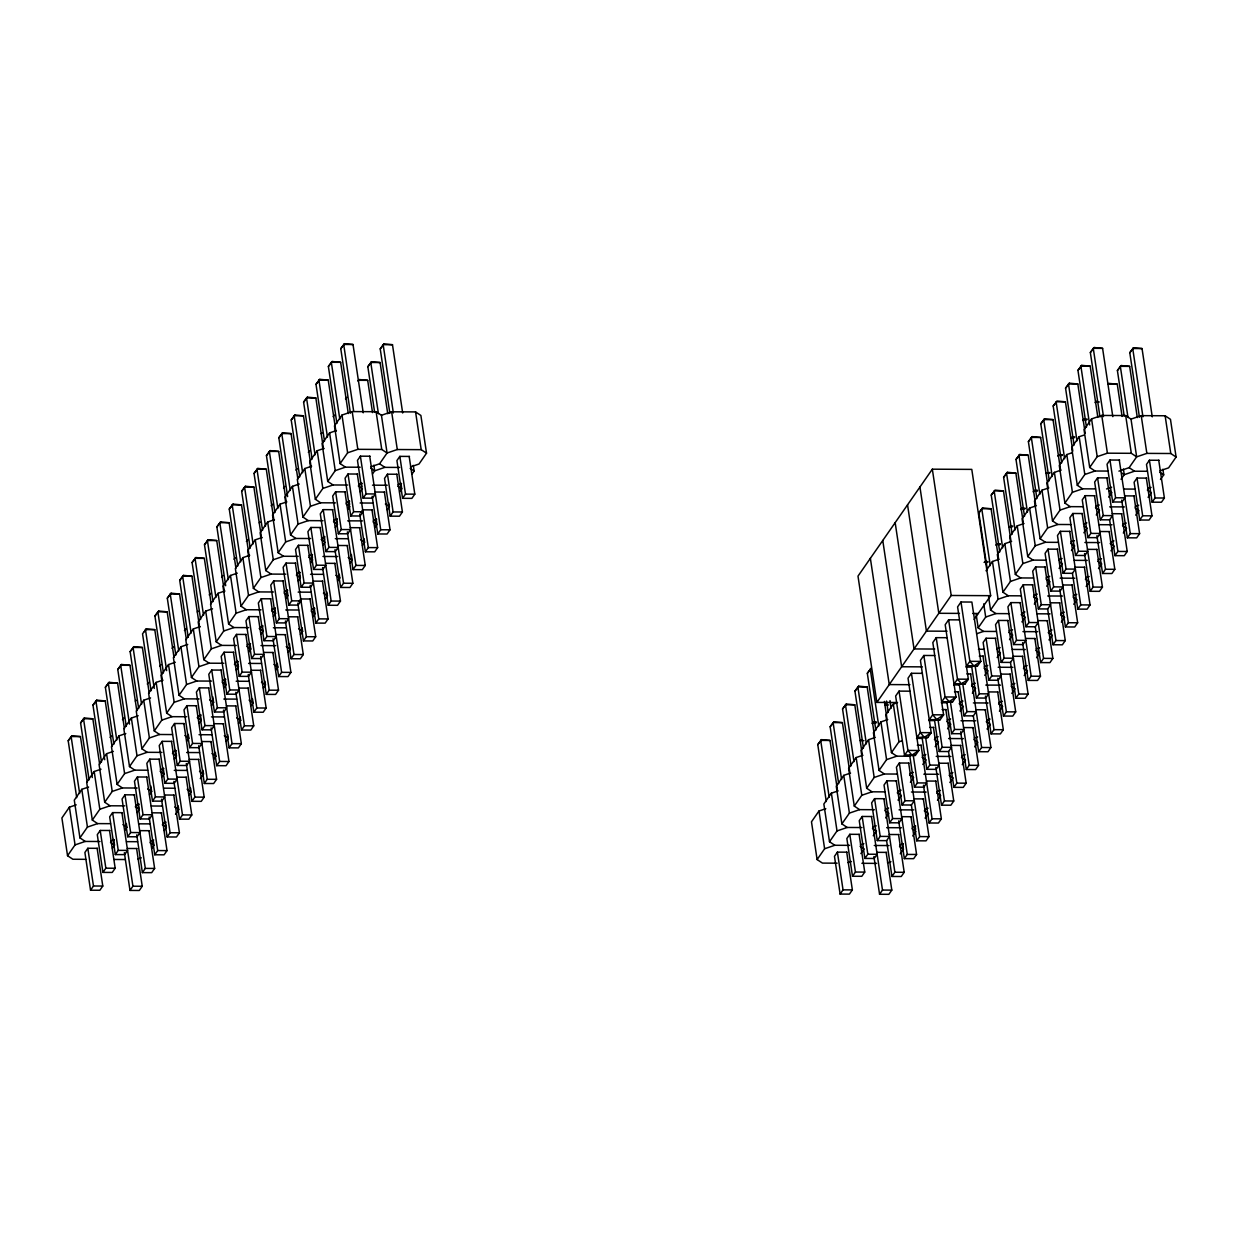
<?xml version="1.0" encoding="UTF-8"?>
<svg xmlns="http://www.w3.org/2000/svg" width="1238" height="1238" viewBox="0 0 1238 1238"><rect width="100%" height="100%" fill="white"/><g stroke="black" fill="none" stroke-linecap="round" stroke-linejoin="round"><path stroke-width="1.5" d="M76.71 797.674L68.198 740.757L71.974 735.774L80.455 736.595L87.248 782.137M89.09 779.847L80.594 722.946L84.354 717.947L92.835 718.783L99.644 764.31M101.485 762.035L92.974 705.118L96.75 700.135L105.23 700.956L112.024 746.483M113.881 744.208L105.369 687.291L109.145 682.308L117.61 683.128L124.419 728.656M126.261 726.381L117.765 669.464L121.525 664.481L130.005 665.317L136.814 710.844M138.656 708.554L130.145 651.652L133.921 646.669L142.401 647.489L149.194 693.017M163.431 672.915L154.936 615.998L158.696 611.015L167.176 611.835L173.985 657.378M175.827 655.088L167.316 598.186L171.092 593.188L179.572 594.023L186.365 639.551M188.207 637.276L179.711 580.359L183.472 575.376L191.952 576.196L199.612 627.418M200.602 619.449L192.091 562.532L195.867 557.549L204.347 558.369L211.156 603.896M212.998 601.622L204.487 544.72L208.263 539.722L216.727 540.557L224.388 591.764M225.672 585.698L216.882 526.893L220.643 521.91L229.123 522.73L235.932 568.257M237.773 565.983L229.262 509.066L233.038 504.083L241.518 504.903L249.163 556.125M250.169 548.155L241.658 491.238L245.434 486.255L253.898 487.076L261.558 538.298M262.549 530.328L254.053 473.427L257.814 468.428L266.294 469.264L273.954 520.486M274.944 512.517L266.433 455.599L270.209 450.617L278.689 451.437L286.334 502.659M287.618 496.593L278.829 437.772L282.604 432.789L291.069 433.61L297.878 479.137M299.72 476.862L291.224 419.961L294.984 414.962L303.465 415.798L311.125 467.02M312.115 459.05L303.604 402.133L307.38 397.15L315.845 397.971L323.505 449.193M324.495 441.223L316 384.306L319.76 379.323L328.24 380.143L335.9 431.366M336.891 423.396L328.38 366.479L332.155 361.496L340.636 362.316L348.28 413.538M350.416 413.167L340.775 348.667L344.551 343.684L353.016 344.504L363.229 412.796M71.974 735.774L68.198 740.757M84.354 717.947L80.594 722.946M96.75 700.135L92.974 705.118M109.145 682.308L105.369 687.291M121.525 664.481L117.765 669.464M133.921 646.669L130.145 651.652M144.366 631.643L146.316 628.842L154.781 629.662L162.441 680.885M158.696 611.015L154.936 615.998M171.092 593.188L167.316 598.186M183.472 575.376L179.711 580.359M195.867 557.549L192.091 562.532M208.263 539.722L204.487 544.72M220.643 521.91L216.882 526.893M233.038 504.083L229.262 509.066M245.434 486.255L241.658 491.238M257.814 468.428L254.053 473.427M270.209 450.617L266.433 455.599M282.604 432.789L278.829 437.772M294.984 414.962L291.224 419.961M307.38 397.15L303.604 402.133M319.76 379.323L316 384.306M332.155 361.496L328.38 366.479M344.551 343.684L340.775 348.667M110.089 737.461L111.42 735.976M122.485 719.634L123.815 718.148M147.26 683.995L148.591 682.509M159.656 666.168L160.986 664.682M172.036 648.341L173.366 646.87M184.431 630.513L185.762 629.043M209.207 594.874L210.537 593.404M221.602 577.047L222.933 575.577M233.982 559.236L235.313 557.75M246.377 541.408L247.708 539.923M271.153 505.754L272.484 504.284M283.548 487.942L284.879 486.457M295.944 470.115L297.275 468.645M308.324 452.288L309.655 450.818M333.099 416.649L334.43 415.163M345.495 398.822L346.826 397.352M357.89 381.01L359.221 379.524L367.686 380.345L372.514 412.594M374.634 412.223L367.841 366.696L371.601 361.697L380.081 362.533L387.742 413.755M389.862 413.368L380.221 348.868L383.997 343.885L392.477 344.706L402.675 412.997M371.601 361.697L367.841 366.696M383.997 343.885L380.221 348.868M76.214 804.855L69.405 807.161L61.9 817.962L67.533 855.706L72.872 859.249L85.747 859.327M88.61 787.028L81.801 789.333L74.295 800.15L79.928 837.878L85.252 841.438L99.968 841.5M100.99 769.2L94.196 771.522L86.675 782.323L92.324 820.067L97.647 823.61L110.522 823.672M113.385 751.389L106.576 753.694L99.071 764.496L104.704 802.239L110.043 805.783L124.759 805.861M125.781 733.561L118.972 735.867L111.466 746.684L117.099 784.412L122.423 787.956L137.139 788.033M138.161 715.734L131.367 718.055L123.846 728.857L129.495 766.585L134.818 770.144L147.693 770.206M150.556 697.907L143.747 700.228L136.242 711.03L141.875 748.773L147.198 752.317L161.93 752.394M162.936 680.095L156.143 682.401L148.622 693.203L154.27 730.946L159.594 734.49L172.469 734.567M175.332 662.268L168.523 664.589L161.017 675.391L166.65 713.119L171.989 716.678L186.706 716.74M187.727 644.441L180.918 646.762L173.413 657.564L179.046 695.307L184.369 698.851L199.101 698.928M200.107 626.629L193.314 628.935L185.793 639.736L191.441 677.48L196.765 681.024L211.481 681.101M212.503 608.802L205.694 611.108L198.188 621.925L203.821 659.653L209.16 663.197L223.877 663.274M224.898 590.975L218.089 593.296L210.584 604.098L216.217 641.826L221.54 645.385L236.257 645.462M237.278 573.163L230.485 575.469L222.964 586.27L228.612 624.014L233.936 627.558L248.652 627.635M249.674 555.336L242.865 557.642L235.359 568.459L240.992 606.187L246.316 609.73L261.048 609.808M262.054 537.509L255.26 539.83L247.739 550.631L253.388 588.36L258.711 591.919L273.428 591.996M274.449 519.681L267.64 522.003L260.135 532.804L265.783 570.548L271.107 574.092L285.823 574.169M286.845 501.87L280.036 504.176L272.53 514.977L278.163 552.721L283.487 556.264L298.219 556.342M299.225 484.043L292.431 486.348L284.91 497.165L290.559 534.893L295.882 538.453L310.599 538.515M311.62 466.215L304.811 468.537L297.306 479.338L302.939 517.082L308.277 520.625L322.994 520.703M324.016 448.404L317.207 450.709L309.701 461.511L315.334 499.254L320.657 502.798L335.374 502.876M336.396 430.576L329.602 432.882L322.081 443.699L327.73 481.427L333.053 484.971L347.77 485.048M371.06 466.695L379.571 463.801L387.076 453L381.443 415.272L376.104 411.712L352.196 411.589L341.982 415.07L334.477 425.872L340.11 463.6L345.448 467.159L360.165 467.237M67.533 855.706L75.054 844.904L85.252 841.438M79.928 837.878L87.434 827.077L97.647 823.61M92.324 820.067L99.829 809.25L110.043 805.783M104.704 802.239L112.225 791.438L122.423 787.956M117.099 784.412L124.605 773.611L134.818 770.144M129.495 766.585L137 755.784L147.198 752.317M141.875 748.773L149.396 737.956L159.594 734.49M154.27 730.946L161.776 720.145L171.989 716.678M166.65 713.119L174.171 702.317L184.369 698.851M179.046 695.307L186.567 684.49L196.765 681.024M191.441 677.48L198.947 666.678L209.16 663.197M203.821 659.653L211.342 648.851L221.54 645.385M216.217 641.826L223.722 631.024L233.936 627.558M228.612 624.014L236.118 613.197L246.316 609.73M240.992 606.187L248.513 595.385L258.711 591.919M253.388 588.36L260.893 577.558L271.107 574.092M265.783 570.548L273.288 559.731L283.487 556.264M278.163 552.721L285.684 541.919L295.882 538.453M290.559 534.893L298.064 524.092L308.277 520.625M302.939 517.082L310.459 506.265L320.657 502.798M315.334 499.254L322.839 488.453L333.053 484.971M327.73 481.427L335.235 470.626L345.448 467.159M340.11 463.6L347.63 452.799L357.828 449.332L381.753 449.456L387.076 453L397.29 449.533L421.199 449.657L426.522 453.201L419.017 464.018L410.505 466.896M97.477 848.324L87.821 848.278L84.896 852.487L90.544 890.215L99.86 890.261L102.785 886.052L97.137 848.324M109.857 830.497L100.216 830.45L97.291 834.66L102.924 872.403L112.24 872.45L115.18 868.24L109.532 830.497M122.253 812.685L112.612 812.623L109.671 816.832L115.32 854.576L124.636 854.622L127.56 850.413L118.244 850.367L115.32 854.576M134.633 794.858L124.992 794.811L122.067 799.021L127.7 836.749L137.031 836.795L139.956 832.586L130.64 832.54L127.7 836.749M147.028 777.031L137.387 776.984L134.462 781.193L140.095 818.937L149.411 818.983L152.336 814.774L143.02 814.712L140.095 818.937M159.423 759.204L149.767 759.157L146.842 763.366L152.491 801.11L161.807 801.156L164.731 796.947L155.415 796.901L152.491 801.11M171.803 741.392L162.163 741.345L159.238 745.555L164.871 783.283L174.202 783.329L177.127 779.12L167.795 779.073L164.871 783.283M184.199 723.565L174.558 723.518L171.633 727.727L177.266 765.455L186.582 765.517L189.507 761.293L180.191 761.246L177.266 765.455M196.594 705.737L186.938 705.691L184.013 709.9L189.662 747.644L198.978 747.69L201.902 743.481L192.586 743.434L189.662 747.644M208.974 687.926L199.333 687.864L196.409 692.073L202.042 729.816L211.358 729.863L214.298 725.654L204.966 725.607L202.042 729.816M221.37 670.098L211.729 670.052L208.789 674.261L214.437 711.989L223.753 712.036L226.678 707.827L217.362 707.78L214.437 711.989M233.75 652.271L224.109 652.225L221.184 656.434L226.833 694.178L236.149 694.224L239.073 690.015L229.757 689.968L226.833 694.178M246.145 634.46L236.504 634.398L233.58 638.607L239.213 676.35L248.529 676.397L251.453 672.188L242.137 672.141L239.213 676.35M258.541 616.632L248.884 616.586L245.96 620.795L251.608 658.523L260.924 658.57L263.849 654.36L254.533 654.314L251.608 658.523M270.921 598.805L261.28 598.759L258.355 602.968L263.988 640.696L273.319 640.758L276.244 636.549L266.928 636.487L263.988 640.696M283.316 580.978L273.675 580.932L270.751 585.141L276.384 622.884L285.699 622.931L288.624 618.721L279.308 618.675L276.384 622.884M295.712 563.166L286.055 563.104L283.131 567.329L288.779 605.057L298.095 605.103L301.02 600.894L291.704 600.848L288.779 605.057M308.092 545.339L298.451 545.293L295.526 549.502L301.159 587.23L310.49 587.276L313.415 583.067L304.084 583.021L301.159 587.23M320.487 527.512L310.846 527.465L307.906 531.675L313.554 569.418L322.87 569.465L325.795 565.255L316.479 565.209L313.554 569.418M332.883 509.7L323.226 509.638L320.302 513.847L325.95 551.591L335.266 551.637L338.191 547.428L328.875 547.382L325.95 551.591M345.263 491.873L335.622 491.826L332.697 496.036L338.33 533.764L347.646 533.81L350.586 529.601L341.255 529.554L338.33 533.764M357.658 474.046L348.017 473.999L345.077 478.208L350.725 515.952L360.041 515.998L362.966 511.789L353.65 511.727L350.725 515.952M370.038 456.218L360.397 456.172L357.473 460.381L363.105 498.125L372.437 498.171L375.362 493.962L366.046 493.916L363.105 498.125M112.364 848.185L114.5 845.105L113.664 839.441M124.744 830.373L126.895 827.278L126.322 823.502M137.139 812.546L139.275 809.451L138.439 803.802M149.519 794.719L151.67 791.639L150.819 785.975M161.915 776.891L164.066 773.812L163.215 768.148M174.31 759.08L176.446 755.985L175.61 750.321M186.69 741.253L188.841 738.173L188.284 734.397M199.086 723.425L201.237 720.346L200.386 714.682M211.481 705.614L213.617 702.519L212.781 696.855M223.861 687.786L226.012 684.691L225.161 679.043M236.257 669.959L238.408 666.88L237.557 661.216M248.637 652.147L250.788 649.052L249.937 643.389M261.032 634.32L263.183 631.225L262.332 625.577M273.428 616.493L275.563 613.414L274.728 607.75M285.808 598.666L287.959 595.586L287.108 589.922M298.203 580.854L300.354 577.759L299.503 572.095M310.599 563.027L312.734 559.932L308.742 557.27M322.979 545.2L325.13 542.12L321.137 539.459M335.374 527.388L337.525 524.293L333.517 521.631M347.754 509.561L349.905 506.466L345.913 503.804M360.15 491.734L362.301 488.654L358.308 485.992M372.545 473.906L374.681 470.827L384.894 467.36L399.611 467.438M90.544 890.215L93.469 886.006L87.821 848.278M102.924 872.403L105.849 868.194L100.216 830.45M298.776 601.761L300.726 598.96L310.382 599.006M360.738 512.656L362.688 509.839L372.329 509.901M397.104 474.247L387.463 474.2L384.538 478.41L390.171 516.153L399.487 516.2L402.412 511.99L396.779 474.247M409.499 456.435L399.843 456.373L396.918 460.582L402.567 498.326L411.883 498.372L414.807 494.163L409.174 456.42M151.81 848.386L153.961 845.306L153.388 841.53M164.19 830.574L166.341 827.479L165.784 823.703M175.517 814.295L178.736 809.652L178.164 805.892M188.981 794.92L191.116 791.84L190.559 788.064M200.293 778.64L203.512 774.013L202.955 770.237M213.756 759.281L215.907 756.186L215.335 752.41M226.152 741.454L228.287 738.374L227.73 734.598M238.532 723.626L240.683 720.547L240.126 716.771M250.927 705.815L253.078 702.72L252.506 698.944M263.323 687.988L265.458 684.908L264.901 681.132M275.703 670.16L277.854 667.081L277.281 663.305M288.098 652.349L290.234 649.254L289.398 643.59M300.478 634.521L302.629 631.426L302.072 627.666M312.874 616.694L315.025 613.615L314.173 607.951M325.269 598.867L327.405 595.788L326.847 592.012M337.649 581.055L339.8 577.96L339.243 574.184M350.045 563.228L352.196 560.149L351.344 554.485M362.44 545.401L364.576 542.321L364.018 538.545M374.82 527.589L376.971 524.494L376.12 518.83M387.215 509.762L389.366 506.667L388.794 502.907M399.595 491.935L401.746 488.855L400.895 483.191M411.991 474.123L414.142 471.028L413.291 465.364M136.598 848.525L142.231 886.269L139.306 890.478L129.99 890.416L132.915 886.207L121.928 812.67M148.978 830.698L154.626 868.442L151.701 872.651L142.385 872.604L145.31 868.395L134.308 794.858M161.373 812.886L167.022 850.614L164.081 854.824L154.765 854.777L157.69 850.568L146.703 777.031M173.769 795.059L179.402 832.787L176.477 836.996L167.161 836.95L170.086 832.741L159.098 759.204M186.149 777.232L191.797 814.975L188.872 819.185L179.541 819.138L182.481 814.929L171.478 741.392M198.544 759.405L204.177 797.148L201.252 801.357L191.936 801.311L194.861 797.102L183.874 723.565M210.94 741.593L216.573 779.321L213.648 783.53L204.332 783.484L207.257 779.275L196.269 705.737M223.32 723.766L228.968 761.509L226.043 765.718L216.712 765.672L219.637 761.447L208.649 687.926M235.715 705.939L241.348 743.682L238.423 747.891L229.107 747.845L232.032 743.636L221.045 670.098M248.111 688.127L253.744 725.855L250.819 730.064L241.503 730.018L244.428 725.808L233.425 652.271M260.491 670.3L266.139 708.028L263.199 712.237L253.883 712.19L256.808 707.981L245.82 634.444M272.886 652.472L278.519 690.216L275.594 694.425L266.278 694.379L269.203 690.17L258.216 616.632M285.266 634.661L290.915 672.389L287.99 676.598L278.658 676.552L281.599 672.342L270.596 598.805M297.662 616.834L303.295 654.562L300.37 658.771L291.054 658.724L293.979 654.515L282.991 580.978M310.057 599.006L315.69 636.75L312.765 640.959L303.449 640.913L306.374 636.703L295.387 563.166M322.437 581.179L328.085 618.923L325.161 623.132L315.829 623.085L318.77 618.876L307.767 545.339M334.833 563.367L340.465 601.095L337.541 605.305L328.225 605.258L331.15 601.049L320.162 527.512M347.228 545.54L352.861 583.268L349.936 587.493L340.62 587.431L343.545 583.222L332.542 509.685M359.608 527.713L365.256 565.457L362.316 569.666L353 569.619L355.925 565.41L344.938 491.873M372.004 509.901L377.636 547.629L374.712 551.839L365.396 551.792L368.32 547.583L357.333 474.046M384.384 492.074L390.032 529.802L387.107 534.011L377.791 533.965L380.716 529.756L369.713 456.218M390.171 516.153L393.096 511.944L387.463 474.2M402.567 498.326L405.491 494.117L399.843 456.373M974.136 619.433L990.648 595.679L971.784 469.388L932.338 469.187L857.996 576.119L876.86 702.41L897.535 702.519M826.272 801.528L817.776 744.611L821.537 739.628L830.017 740.448L837.383 789.782M838.668 783.7L830.156 726.783L833.932 721.8L842.413 722.636L849.779 771.955M851.063 765.889L842.552 708.972L846.328 703.989L854.793 704.809L862.174 754.128M863.443 748.062L854.947 691.144L858.708 686.162L867.188 686.982L874.554 736.301M867.327 673.317L871.103 668.334L867.327 673.317L875.839 730.234M987.351 569.836L978.84 512.919L982.616 507.936L991.081 508.756L998.462 558.075M999.731 552.009L991.236 495.092L994.996 490.109L1003.476 490.929L1010.842 540.263M1012.127 534.182L1003.616 477.28L1007.392 472.282L1015.872 473.117L1023.238 522.436M1024.507 516.37L1016.011 459.453L1019.772 454.47L1028.252 455.29L1035.633 504.609M1036.902 498.543L1028.391 441.626L1032.167 436.643L1040.647 437.463L1048.013 486.797M1049.298 480.715L1040.787 423.798L1044.562 418.815L1053.027 419.636L1060.409 468.97M1061.678 462.888L1053.182 405.987L1056.943 401.004L1065.423 401.824L1072.789 451.143M1074.073 445.076L1065.562 388.159L1069.338 383.176L1077.818 383.997L1085.184 433.315M1086.469 427.249L1077.958 370.332L1081.733 365.349L1090.198 366.169L1097.858 417.392M1099.994 417.02L1090.353 352.521L1094.113 347.522L1102.594 348.358L1112.807 416.649M821.537 739.628L817.776 744.611M833.932 721.8L830.156 726.783M846.328 703.989L842.552 708.972M858.708 686.162L854.947 691.144M982.616 507.936L978.84 512.919M1007.392 472.282L1003.616 477.28M1019.772 454.47L1016.011 459.453M1032.167 436.643L1028.391 441.626M1044.562 418.815L1040.787 423.798M1069.338 383.176L1065.562 388.159M1081.733 365.349L1077.958 370.332M1094.113 347.522L1090.353 352.521M876.86 702.41L951.202 595.478L932.338 469.187M872.047 723.487L873.378 722.002L876.489 722.017M995.956 545.262L997.286 543.776L1000.381 543.792M1020.731 509.607L1022.062 508.137L1025.172 508.153M1033.126 491.796L1034.457 490.31L1037.552 490.325M1057.902 456.141L1059.233 454.671L1062.343 454.686M1082.677 420.502L1084.008 419.017L1087.119 419.032M1095.073 402.675L1096.404 401.205M1124.212 416.076L1117.403 370.533L1121.179 365.55L1129.66 366.371L1137.304 417.593M1139.44 417.221L1129.799 352.722L1133.575 347.739L1142.04 348.559L1152.253 416.85M1121.179 365.55L1117.403 370.533M1133.575 347.739L1129.799 352.722M909.93 691.175L899.051 691.114L895.647 696.019L904.514 755.35L915.377 755.412L918.797 750.491L908.027 678.207L911.447 673.286L922.325 673.348M934.705 655.521L923.842 655.475L920.422 660.38L931.177 732.664L927.773 737.585L916.894 737.523L920.314 732.617L911.447 673.286M947.101 637.709L936.222 637.647L932.818 642.553L943.573 714.852L940.153 719.758L929.289 719.696L932.709 714.79L923.842 655.475M959.481 619.882L948.618 619.82L945.198 624.741L955.968 697.025L952.548 701.931L941.669 701.884L945.089 696.963L936.222 637.647M960.998 601.993L969.865 661.324L966.46 666.23L977.324 666.292L980.744 661.386L971.876 602.055L960.998 601.993L957.593 606.914L968.348 679.198L964.944 684.119L954.065 684.057L957.485 679.151L948.618 619.82M825.792 808.708L818.983 811.014L811.478 821.815L817.111 859.559L822.434 863.103L837.151 863.18M838.172 790.881L831.379 793.187L823.858 804.004L829.506 841.732L834.83 845.275L849.547 845.353M850.568 773.054L843.759 775.375L836.254 786.176L841.886 823.904L847.225 827.464L861.942 827.541M862.963 755.242L856.154 757.548L848.634 768.349L854.282 806.093L859.605 809.637L874.322 809.714M875.343 737.415L868.55 739.72L861.029 750.538L866.677 788.266L872.001 791.809L884.876 791.887M887.739 719.588L880.93 721.909L873.424 732.71L879.057 770.438L884.381 773.998L897.271 774.06M896.73 702.921L893.325 704.082L885.804 714.883L891.453 752.627L896.776 756.17L909.651 756.232M986.005 570.764L992.443 561.495L999.236 559.189M1011.632 541.362L1004.823 543.668L997.317 554.485L1002.95 592.213L1008.289 595.772L1021.164 595.834M1024.027 523.535L1017.218 525.856L1009.713 536.658L1015.346 574.401L1020.669 577.945L1033.56 578.007M1036.407 505.723L1029.614 508.029L1022.093 518.83L1027.741 556.574L1033.065 560.118L1045.94 560.18M1048.803 487.896L1041.994 490.202L1034.488 501.019L1040.121 538.747L1045.46 542.29L1058.335 542.368M1061.198 470.069L1054.389 472.39L1046.884 483.191L1052.517 520.919L1057.84 524.479L1070.731 524.541M1071.876 452.829L1066.785 454.563L1059.264 465.364L1064.912 503.108L1070.236 506.651L1083.111 506.713M1084.271 435.002L1079.165 436.735L1071.659 447.537L1077.292 485.281L1082.616 488.824L1095.506 488.902M1118.935 471.136L1129.133 467.654L1136.654 456.853L1131.006 419.125L1125.682 415.566L1101.758 415.442L1091.56 418.908L1084.039 429.725L1089.688 467.453L1095.011 471.013L1107.886 471.074M817.111 859.559L824.616 848.757L834.83 845.275M829.506 841.732L837.012 830.93L847.225 827.464M841.886 823.904L849.407 813.103L859.605 809.637M854.282 806.093L861.787 795.276L872.001 791.809M866.677 788.266L874.183 777.464L884.381 773.998M879.057 770.438L886.578 759.637L896.776 756.17M891.453 752.627L898.958 741.81L902.363 740.664M996.389 631.473L983.498 631.411L978.175 627.867L985.696 617.05L995.894 613.584L1008.769 613.661M995.894 613.584L990.57 610.04L998.076 599.238L1008.289 595.772M1002.95 592.213L1010.471 581.411L1020.669 577.945M1015.346 574.401L1022.867 563.584L1033.065 560.118M1027.741 556.574L1035.247 545.772L1045.46 542.29M1040.121 538.747L1047.642 527.945L1057.84 524.479M1052.517 520.919L1060.022 510.118L1070.236 506.651M1064.912 503.108L1072.418 492.291L1082.616 488.824M1077.292 485.281L1084.813 474.479L1095.011 471.013M1089.688 467.453L1097.193 456.652L1107.406 453.185L1131.315 453.309L1136.654 456.853L1146.852 453.387L1170.777 453.51L1176.1 457.054L1168.595 467.856L1160.083 470.75M847.04 852.177L837.399 852.131L834.474 856.34L840.107 894.068L849.423 894.115L852.363 889.905L846.715 852.177M859.435 834.35L849.794 834.304L846.854 838.513L852.502 876.256L861.818 876.303L864.743 872.094L859.11 834.35M871.815 816.523L862.174 816.476L859.249 820.686L864.882 858.429L874.214 858.476L877.138 854.266L867.823 854.22L864.882 858.429M884.211 798.711L874.57 798.665L871.645 802.874L877.278 840.602L886.594 840.648L889.518 836.439L880.203 836.393L877.278 840.602M896.606 780.884L886.95 780.838L884.025 785.047L889.673 822.775L898.989 822.837L901.914 818.612L892.598 818.566L889.673 822.775M908.986 763.057L899.345 763.01L896.42 767.22L902.053 804.963L911.385 805.01L914.309 800.8L904.978 800.754L902.053 804.963M995.723 638.297L986.067 638.251L983.142 642.46L988.791 680.204L998.107 680.25L1001.031 676.041L991.715 675.994L988.791 680.204M1008.103 620.486L998.462 620.439L995.538 624.648L1001.171 662.376L1010.502 662.423L1013.427 658.214L1004.111 658.167L1001.171 662.376M1020.499 602.658L1010.858 602.612L1007.933 606.821L1013.566 644.549L1022.882 644.596L1025.807 640.386L1016.491 640.34L1013.566 644.549M1032.894 584.831L1023.238 584.785L1020.313 588.994L1025.962 626.738L1035.278 626.784L1038.202 622.575L1028.886 622.528L1025.962 626.738M1045.274 567.019L1035.633 566.958L1032.709 571.167L1038.342 608.91L1047.658 608.957L1050.598 604.748L1041.266 604.701L1038.342 608.91M1057.67 549.192L1048.029 549.146L1045.089 553.355L1050.737 591.083L1060.053 591.13L1062.978 586.92L1053.662 586.874L1050.737 591.083M1070.05 531.365L1060.409 531.319L1057.484 535.528L1063.133 573.271L1072.448 573.318L1075.373 569.109L1066.057 569.047L1063.133 573.271M1082.445 513.538L1072.804 513.491L1069.88 517.701L1075.513 555.444L1084.828 555.491L1087.753 551.281L1078.437 551.235L1075.513 555.444M1094.841 495.726L1085.184 495.68L1082.26 499.889L1087.908 537.617L1097.224 537.663L1100.149 533.454L1090.833 533.408L1087.908 537.617M1107.221 477.899L1097.58 477.853L1094.655 482.062L1100.288 519.79L1109.619 519.852L1112.544 515.627L1103.228 515.581L1100.288 519.79M1119.616 460.072L1109.975 460.025L1107.051 464.235L1112.683 501.978L1121.999 502.024L1124.924 497.815L1115.608 497.769L1112.683 501.978M860.859 853.586L864.078 848.959L860.085 846.297M873.239 835.758L876.458 831.131L872.465 828.47M885.634 817.947L888.853 813.304L884.861 810.642M898.03 800.119L901.249 795.492L897.256 792.831M910.41 782.292L913.629 777.665L909.636 775.003M922.805 764.465L926.024 759.838L922.031 757.176M935.201 746.653L938.419 742.011L934.411 739.349M947.581 728.826L950.799 724.199L946.807 721.537M959.976 710.999L963.195 706.372L959.202 703.71M972.356 693.187L975.575 688.545L971.582 685.883M984.752 675.36L987.97 670.733L983.978 668.071M997.147 657.533L1000.366 652.906L997.704 651.126M1009.527 639.706L1012.746 635.079L1008.753 632.417M1021.923 621.894L1025.141 617.251L1021.149 614.605M1034.318 604.067L1037.537 599.44L1033.529 596.778M1046.698 586.239L1049.917 581.612L1045.924 578.951M1059.094 568.428L1062.312 563.785L1059.651 562.021M1071.474 550.601L1074.708 545.973L1070.7 543.312M1083.869 532.773L1087.088 528.146L1084.426 526.367M1096.264 514.962L1099.483 510.319L1095.491 507.657M1108.644 497.134L1111.863 492.507L1109.202 490.728M1121.04 479.307L1124.259 474.68L1134.457 471.214L1147.347 471.276M840.107 894.068L843.032 889.859L837.399 852.131M852.502 876.256L855.427 872.047L849.794 834.304M917.373 782.927L926.689 782.973L923.765 787.182L914.449 787.136L917.373 782.927L913.149 754.623M929.769 765.099L939.085 765.146L936.16 769.355L926.844 769.309L929.769 765.099L925.529 736.796M942.149 747.288L951.48 747.334L948.54 751.543L939.224 751.497L942.149 747.288L937.924 718.984M954.544 729.461L963.86 729.507L960.936 733.716L951.62 733.67L954.544 729.461L950.32 701.157M966.94 711.633L976.256 711.68L973.331 715.889L964 715.843L966.94 711.633L962.7 683.33M979.32 693.806L988.636 693.868L985.711 698.077L976.395 698.015L979.32 693.806L975.095 665.518M1146.682 478.1L1137.026 478.054L1134.101 482.263L1139.749 520.006L1149.065 520.053L1151.99 515.844L1146.357 478.1M1159.062 460.273L1149.421 460.226L1146.496 464.436L1152.129 502.179L1161.461 502.226L1164.385 498.016L1158.737 460.273M900.305 853.787L903.523 849.16L899.531 846.498M912.7 835.96L915.919 831.332L911.926 828.671M925.08 818.148L928.299 813.505L924.306 810.844M937.476 800.321L940.694 795.694L936.702 793.032M949.871 782.493L953.09 777.866L949.082 775.205M962.251 764.682L965.47 760.039L961.477 757.377M974.646 746.854L977.865 742.227L973.873 739.566M987.042 729.027L990.261 724.4L986.253 721.739M999.422 711.2L1002.641 706.573L998.648 703.911M1011.817 693.388L1015.036 688.746L1011.044 686.084M1024.197 675.561L1027.416 670.934L1023.424 668.272M1036.593 657.734L1039.812 653.107L1035.819 650.445M1048.988 639.922L1052.207 635.28L1048.215 632.618M1061.368 622.095L1064.587 617.468L1060.595 614.806M1073.764 604.268L1076.983 599.641L1072.99 596.979M1086.159 586.441L1089.378 581.814L1085.37 579.152M1098.539 568.629L1101.758 563.986L1097.766 561.325M1110.935 550.802L1114.154 546.175L1110.161 543.513M1123.315 532.974L1126.534 528.347L1122.541 525.686M1135.71 515.163L1138.929 510.52L1134.937 507.859M1148.106 497.336L1151.325 492.709L1147.332 490.047M1160.486 479.508L1163.705 474.881L1162.869 469.217M886.16 852.378L891.809 890.107L888.884 894.316L879.568 894.269L882.493 890.06L871.49 816.523M898.556 834.551L904.204 872.295L901.264 876.504L891.948 876.458L894.873 872.248L883.886 798.711M910.951 816.724L916.584 854.468L913.659 858.677L904.344 858.63L907.268 854.421L896.281 780.884M923.331 798.912L928.98 836.64L926.055 840.85L916.724 840.803L919.664 836.594L908.661 763.057M935.727 781.085L941.36 818.829L938.435 823.038L929.119 822.991L932.044 818.782L921.057 745.245M948.122 763.258L953.755 801.001L950.83 805.211L941.514 805.164L944.439 800.955L933.437 727.418M960.502 745.446L966.151 783.174L963.226 787.383L953.894 787.337L956.819 783.128L945.832 709.591M972.898 727.619L978.531 765.347L975.606 769.572L966.29 769.51L969.215 765.301L958.227 691.763M985.278 709.792L990.926 747.535L988.001 751.745L978.685 751.698L981.61 747.489L970.607 673.952M997.673 691.98L1003.322 729.708L1000.381 733.917L991.065 733.871L993.99 729.662L983.003 656.125M1010.069 674.153L1015.702 711.881L1012.777 716.09L1003.461 716.044L1006.386 711.835L995.398 638.297M1022.449 656.326L1028.097 694.069L1025.172 698.278L1015.841 698.232L1018.781 694.023L1007.778 620.486M1034.844 638.499L1040.477 676.242L1037.552 680.451L1028.236 680.405L1031.161 676.196L1020.174 602.658M1047.24 620.687L1052.873 658.415L1049.948 662.624L1040.632 662.578L1043.557 658.368L1032.569 584.831M1059.62 602.86L1065.268 640.603L1062.343 644.812L1053.012 644.75L1055.937 640.541L1044.949 567.004M1072.015 585.032L1077.648 622.776L1074.723 626.985L1065.407 626.939L1068.332 622.729L1057.345 549.192M1084.411 567.221L1090.044 604.949L1087.119 609.158L1077.803 609.111L1080.728 604.902L1069.725 531.365M1096.791 549.393L1102.439 587.121L1099.499 591.331L1090.183 591.284L1093.108 587.075L1082.12 513.538M1109.186 531.566L1114.819 569.31L1111.894 573.519L1102.578 573.473L1105.503 569.263L1094.516 495.726M1121.566 513.739L1127.214 551.483L1124.29 555.692L1114.974 555.645L1117.899 551.436L1106.896 477.899M1133.962 495.927L1139.594 533.655L1136.67 537.865L1127.354 537.818L1130.279 533.609L1119.291 460.072M1139.749 520.006L1142.674 515.782L1137.026 478.054M1152.129 502.179L1155.069 497.97L1149.421 460.226M1053.182 405.987L1054.993 403.805M991.236 495.092L993.046 492.91M321.199 433.764L322.05 432.991M259.253 522.885L260.104 522.111M146.316 628.842L142.54 633.825L151.051 690.742M197.306 611.99L198.157 611.216M135.36 701.11L136.195 700.337M885.774 704.19L884.938 704.964L888.652 704.979M860.998 739.829L860.147 740.603L863.876 740.618M381.443 415.272L391.641 411.805L415.566 411.914L420.889 415.473L426.522 453.201M358.664 484.522L362.069 483.362M346.284 502.349L349.689 501.189M398.125 484.723L401.53 483.563M333.889 520.161L337.293 519.016M321.509 537.988L324.898 536.828M373.35 520.362L376.739 519.217M309.113 555.816L312.518 554.655M296.718 573.643L300.122 572.482M284.338 591.455L287.742 590.309M271.942 609.282L275.347 608.121M259.547 627.109L262.951 625.948M311.388 609.483L314.792 608.322M247.167 644.921L250.571 643.775M234.771 662.748L238.176 661.587M222.391 680.575L225.78 679.414M197.6 716.214L201.005 715.053M1131.006 419.125L1141.219 415.643L1165.128 415.767L1170.467 419.326L1176.1 457.054M172.825 751.868L176.229 750.708M160.429 769.68L163.834 768.535M135.654 805.334L139.058 804.174M1106.54 488.948L1111.647 487.215M110.878 840.973L114.283 839.813M162.72 823.363L166.124 822.202M1095.847 506.203L1099.251 505.042M1147.688 488.577L1151.092 487.416M150.324 841.175L153.729 840.029M1083.467 524.014L1086.871 522.869M1135.308 506.404L1138.712 505.243M137.944 859.002L141.333 857.841M1071.071 541.842L1074.476 540.681M1122.912 524.216L1126.317 523.07M1058.691 559.669L1062.08 558.508M1110.532 542.043L1113.921 540.882M1046.296 577.481L1049.7 576.335M1098.137 559.87L1101.541 558.709M1033.9 595.308L1037.305 594.147M1085.741 577.697L1089.146 576.537M1021.52 613.135L1024.909 611.974M1073.361 595.509L1076.751 594.364M976.705 633.717L983.498 631.411M1009.125 630.962L1012.529 629.802M1060.966 613.336L1064.37 612.176M996.729 648.774L1000.134 647.629M1048.571 631.163L1051.975 630.003M984.349 666.601L987.754 665.44M1036.191 648.975L1039.595 647.83M971.954 684.428L975.358 683.268M1023.795 666.802L1027.2 665.642M959.574 702.24L962.963 701.095M1011.4 684.629L1014.804 683.469M947.178 720.067L950.583 718.907M999.02 702.441L1002.424 701.296M934.783 737.894L938.187 736.734M986.624 720.268L990.029 719.108M922.403 755.722L925.792 754.561M974.244 738.096L977.633 736.935M910.007 773.533L913.412 772.388M961.849 755.923L965.253 754.762M897.612 791.361L901.016 790.2M949.453 773.735L952.858 772.589M885.232 809.188L888.636 808.027M937.073 791.562L940.478 790.401M872.836 826.999L876.241 825.854M924.678 809.389L928.082 808.228M860.441 844.827L863.845 843.666M912.282 827.201L915.687 826.055M848.061 862.654L851.465 861.493M899.902 845.028L903.307 843.867M887.507 862.855L890.911 861.694M966.46 666.23L977.324 666.292M954.065 684.057L964.944 684.119M941.669 701.884L952.548 701.931M929.289 719.696L940.153 719.758M916.894 737.523L927.773 737.585M353.016 344.504L343.7 344.458L353.619 410.846M392.477 344.706L383.161 344.659L393.359 412.95M1102.594 348.358L1093.278 348.311L1103.476 416.602M1142.04 348.559L1132.724 348.512L1142.937 416.804M340.636 362.316L331.32 362.27L339.816 419.187M380.081 362.533L370.766 362.471L378.426 413.693M1090.198 366.169L1080.882 366.123L1089.672 424.944M1129.66 366.371L1120.328 366.324L1127.988 417.546M328.24 380.143L318.924 380.097L327.436 437.014M358.37 380.298L367.686 380.345M1077.818 383.997L1068.487 383.95L1076.998 440.867M1117.264 384.198L1107.948 384.151L1108.784 383.378L1117.264 384.198L1122.092 416.448M315.845 397.971L306.529 397.924L315.04 454.841M1065.423 401.824L1056.107 401.777L1064.618 458.679M1095.553 401.979L1099.282 401.994M303.465 415.798L294.149 415.736L302.645 472.653M1053.027 419.636L1043.711 419.589L1052.223 476.506M1083.173 419.806L1086.887 419.821M1074.723 436.859L1070.777 437.618L1074.507 437.633M291.069 433.61L281.753 433.563L290.265 490.48M1040.647 437.463L1031.331 437.416L1039.827 494.333M278.689 451.437L269.358 451.39L277.869 508.307M1028.252 455.29L1018.936 455.244L1027.447 512.161M1058.382 455.445L1062.111 455.46M1049.948 472.514L1046.002 473.272L1049.731 473.287M266.294 469.264L256.978 469.217L265.474 526.119M1015.872 473.117L1006.54 473.071L1015.052 529.972M372.499 485.172L387.215 485.25M1123.918 489.041L1134.952 489.103M253.898 487.076L244.582 487.029L253.094 543.946M1003.476 490.929L994.16 490.882L1002.656 547.8M1033.606 491.084L1037.336 491.115M375.068 492.028L384.724 492.074M1124.646 495.881L1134.287 495.927M405.491 494.117L414.807 494.163M1155.069 497.97L1164.385 498.016M360.119 502.999L372.994 503.061M1109.681 506.853L1124.398 506.93M241.518 504.903L232.187 504.856L240.698 561.773M991.081 508.756L981.765 508.71L990.276 565.627M1021.211 508.911L1024.94 508.926M1112.25 513.693L1121.891 513.755M393.096 511.944L402.412 511.99M1142.674 515.782L1151.99 515.844M347.723 520.827L362.44 520.904M1099.127 524.68L1112.018 524.757M1012.777 525.98L1008.831 526.738L1012.56 526.754M229.123 522.73L219.807 522.684L228.318 579.585M350.292 527.667L359.933 527.713M1099.87 531.52L1109.511 531.566M380.716 529.756L390.032 529.802M1130.279 533.609L1139.594 533.655M335.328 538.654L348.218 538.716M1084.906 542.507L1099.623 542.569M216.727 540.557L207.411 540.495L215.923 597.412M996.435 544.55L1000.165 544.581M337.897 545.494L347.553 545.54M1087.475 549.347L1097.116 549.393M368.32 547.583L377.636 547.629M1117.899 551.436L1127.214 551.483M322.948 556.466L337.664 556.543M1074.352 560.334L1087.243 560.396M984.891 561.603L988.001 561.619M204.347 558.369L195.031 558.323L203.527 615.24M984.055 562.377L987.769 562.392M325.517 563.321L335.158 563.367M1075.079 567.159L1084.736 567.221M355.925 565.41L365.256 565.457M1105.503 569.263L1114.819 569.31M310.552 574.293L323.428 574.355M1060.13 578.146L1074.847 578.223M191.952 576.196L182.636 576.15L191.147 633.067M313.121 581.133L322.762 581.179M1062.699 584.986L1072.34 585.032M343.545 583.222L352.861 583.268M1093.108 587.075L1102.439 587.121M298.157 592.12L311.048 592.182M951.202 595.478L990.648 595.679M1047.735 595.973L1062.452 596.051M179.572 594.023L170.24 593.977L178.752 650.879M1050.304 602.813L1059.945 602.86M331.15 601.049L340.465 601.095M1080.728 604.902L1090.044 604.949M285.777 609.932L298.652 610.009M959.481 613.398L938.806 613.29L919.942 487.014M972.635 613.475L978.268 613.491M1037.181 613.8L1050.072 613.862M167.176 611.835L157.86 611.789L166.65 670.609M288.346 616.787L297.987 616.834M1037.908 620.64L1047.565 620.687M318.77 618.876L328.085 618.923M1068.332 622.729L1077.648 622.776M273.381 627.759L286.257 627.821M947.085 631.225L926.426 631.117L907.547 504.841M1022.959 631.612L1037.676 631.69M154.781 629.662L145.465 629.616L154.255 688.421M275.95 634.599L285.591 634.661M1025.528 638.452L1035.169 638.514M306.374 636.703L315.69 636.75M1055.937 640.541L1065.268 640.603M261.001 645.586L275.718 645.663M934.705 649.052L914.031 648.944L895.167 522.653M978.469 649.269L983.993 649.3M1012.405 649.439L1025.281 649.517M142.401 647.489L133.07 647.443L141.581 704.345M263.57 652.426L273.211 652.472M979.273 656.109L983.328 656.125M1013.133 656.279L1022.774 656.326M293.979 654.515L303.295 654.562M1043.557 658.368L1052.873 658.415M248.606 663.413L261.481 663.475M922.31 666.864L901.651 666.756L882.771 540.48M966.089 667.096L971.598 667.127M998.184 667.251L1012.901 667.328M130.005 665.317L120.69 665.255L129.479 724.075M251.175 670.253L260.816 670.3M966.878 673.921L970.932 673.952M1000.753 674.106L1010.394 674.153M281.599 672.342L290.915 672.389M1031.161 676.196L1040.477 676.242M236.21 681.225L249.101 681.302M909.915 684.691L889.255 684.583L870.376 558.307M953.693 684.924L959.218 684.939M985.788 685.078L1000.505 685.156M117.61 683.128L108.294 683.082L116.805 739.999M867.188 686.982L857.872 686.935L866.368 743.852M238.779 688.08L248.436 688.127M954.498 691.748L958.552 691.779M988.357 691.918L997.998 691.98M269.203 690.17L278.519 690.216M1018.781 694.023L1028.097 694.069M223.83 699.052L236.706 699.114M941.313 702.735L946.822 702.766M973.393 702.905L988.11 702.983M105.23 700.956L95.914 700.909L104.704 759.714M854.793 704.809L845.477 704.762L853.988 761.664M226.399 705.892L236.04 705.939M942.103 709.575L946.157 709.591M975.962 709.745L985.618 709.792M256.808 707.981L266.139 708.028M1006.386 711.835L1015.702 711.881M211.435 716.879L224.31 716.941M928.918 720.562L934.442 720.593M961.013 720.733L975.73 720.795M92.835 718.783L83.519 718.736L92.308 777.541M842.413 722.636L833.097 722.574L841.592 779.491M872.542 722.791L876.272 722.806M214.004 723.719L223.645 723.766M929.723 727.402L933.777 727.418M963.582 727.573L973.223 727.619M244.428 725.808L253.744 725.855M993.99 729.662L1003.322 729.708M199.039 734.691L211.93 734.768M916.522 738.39L922.047 738.405M948.618 738.544L963.334 738.622M80.455 736.595L71.123 736.548L79.634 793.465M830.017 740.448L820.701 740.401L829.212 797.318M201.608 741.547L211.265 741.593M917.327 745.214L921.382 745.245M951.186 745.4L960.827 745.446M232.032 743.636L241.348 743.682M981.61 747.489L990.926 747.535M186.659 752.518L199.535 752.58M936.222 756.372L950.954 756.449M189.228 759.358L198.869 759.42M938.791 763.212L948.447 763.258M219.637 761.447L228.968 761.509M969.215 765.301L978.531 765.347M174.264 770.346L187.139 770.407M923.842 774.199L938.559 774.276M176.833 777.185L186.474 777.232M926.411 781.039L936.052 781.085M207.257 779.275L216.573 779.321M956.819 783.128L966.151 783.174M163.71 788.173L174.759 788.235M911.447 792.011L926.163 792.088M164.453 795.013L174.094 795.059M914.015 798.866L923.656 798.912M194.861 797.102L204.177 797.148M944.439 800.955L953.755 801.001M151.33 806L162.364 806.062M899.067 809.838L913.783 809.915M152.057 812.824L161.698 812.886M901.62 816.678L911.276 816.74M182.481 814.929L191.797 814.975M932.044 818.782L941.36 818.829M138.935 823.827L149.984 823.874M886.671 827.665L901.388 827.742M139.662 830.652L149.318 830.698M889.24 834.505L898.881 834.551M170.086 832.741L179.402 832.787M919.664 836.594L928.98 836.64M126.555 841.639L137.588 841.701M874.276 845.492L888.992 845.554M127.282 848.479L136.923 848.525M876.844 852.332L886.501 852.378M157.69 850.568L167.022 850.614M907.268 854.421L916.584 854.468M114.159 859.466L125.193 859.528M861.896 863.304L876.612 863.381M105.849 868.194L115.18 868.24M145.31 868.395L154.626 868.442M855.427 872.047L864.743 872.094M894.873 872.248L904.204 872.295M93.469 886.006L102.785 886.052M132.915 886.207L142.231 886.269M843.032 889.859L852.363 889.905M882.493 890.06L891.809 890.107M915.377 755.412L904.514 755.35L907.918 750.429L899.051 691.114M1159.712 472.22L1163.705 474.881M1129.133 467.654L1134.457 471.214M1121.597 472.901L1124.259 474.68L1123.408 469.016M410.149 468.366L414.142 471.028M379.571 463.801L384.894 467.36M370.688 468.165L374.681 470.827L373.845 465.163M397.754 486.194L401.746 488.855M385.358 504.005L389.366 506.667M372.978 521.832L376.971 524.494M360.583 539.66L364.576 542.321M348.188 557.487L352.196 560.149M335.808 575.299L339.8 577.96M296.346 575.097L300.354 577.759M323.412 593.126L327.405 595.788M283.966 592.925L287.959 595.586M311.032 610.953L315.025 613.615M271.571 610.752L275.563 613.414M298.637 628.765L302.629 631.426M259.191 628.564L263.183 631.225M286.241 646.592L290.234 649.254M246.795 646.391L250.788 649.052M273.861 664.419L277.854 667.081M234.4 664.218L238.408 666.88M261.466 682.246L265.458 684.908M222.02 682.03L226.012 684.691M249.07 700.058L253.078 702.72M209.624 699.857L213.617 702.519M236.69 717.885L240.683 720.547M197.229 717.684L201.237 720.346M224.295 735.712L228.287 738.374M184.849 735.511L188.841 738.173M211.915 753.524L215.907 756.186M172.453 753.323L176.446 755.985M199.519 771.351L203.512 774.013M160.073 771.15L164.066 773.812M187.124 789.179L191.116 791.84M147.678 788.977L151.67 791.639M174.744 807.006L178.736 809.652M135.282 806.789L139.275 809.451M162.348 824.817L166.341 827.479M122.902 824.616L126.895 827.278M149.953 842.645L153.961 845.306M110.507 842.444L114.5 845.105M1165.128 415.767L1170.777 453.51M1141.219 415.643L1146.852 453.387M1125.682 415.566L1131.315 453.309M1121.721 500.09L1127.354 537.818M1109.975 460.025L1115.608 497.769M1101.758 415.442L1107.406 453.185M1109.604 519.79L1114.974 555.645M1091.56 418.908L1097.193 456.652M1097.58 477.853L1103.228 515.581M1096.93 535.729L1102.578 573.473M1079.165 436.735L1084.813 474.479M1085.184 495.68L1090.833 533.408M1084.55 553.556L1090.183 591.284M1066.785 454.563L1072.418 492.291M1072.804 513.491L1078.437 551.235M1072.433 573.256L1077.803 609.111M1054.389 472.39L1060.022 510.118M1060.409 531.319L1066.057 569.047M1059.774 589.195L1065.407 626.939M1041.994 490.202L1047.642 527.945M1048.029 549.146L1053.662 586.874M1047.658 608.91L1053.012 644.75M1029.614 508.029L1035.247 545.772M1035.633 566.958L1041.266 604.701M1035.278 626.738L1040.632 662.578M1017.218 525.856L1022.867 563.584M1023.238 584.785L1028.886 622.528M1022.603 642.661L1028.236 680.405M1004.823 543.668L1010.471 581.411M1010.858 602.612L1016.491 640.34M1010.487 662.376L1015.841 698.232M992.443 561.495L998.076 599.238M998.462 620.439L1004.111 658.167M988.589 596.824L990.57 610.04M997.813 678.316L1003.461 716.044M983.715 603.85L985.696 617.05M986.067 638.251L991.715 675.994M976.209 614.652L978.175 627.867M985.433 696.127L991.065 733.871M971.598 665.951L976.395 698.015M973.316 715.843L978.685 751.698M959.218 683.763L964 715.843M960.657 731.782L966.29 769.51M946.822 701.59L951.62 733.67M948.54 751.497L953.894 787.337M934.427 719.417L939.224 751.497M935.866 767.421L941.514 805.164M922.047 737.244L926.844 769.309M923.486 785.248L929.119 822.991M909.651 755.056L914.449 787.136M915.068 825.669L915.64 829.445M911.369 804.963L916.724 840.803M893.325 704.082L898.958 741.81M890.014 700.615L891.159 708.198M899.345 763.01L904.978 800.754M886.532 701.033L888.234 712.407M884.396 701.404L886.95 718.489M902.672 843.496L903.245 847.272M898.695 820.887L904.344 858.63M880.93 721.909L886.578 759.637M870.252 669.108L878.763 726.025M886.95 780.838L892.598 818.566M886.594 840.602L891.948 876.458M868.55 739.72L874.183 777.464M874.57 798.665L880.203 836.393M873.92 856.541L879.568 894.269M856.154 757.548L861.787 795.276M862.174 816.476L867.823 854.22M843.759 775.375L849.407 813.103M831.379 793.187L837.012 830.93M818.983 811.014L824.616 848.757M415.566 411.914L421.199 449.657M391.641 411.805L397.29 449.533M376.104 411.712L381.753 449.456M372.143 496.237L377.791 533.965M360.397 456.172L366.046 493.916M352.196 411.589L357.828 449.332M361.45 482.99L362.022 486.766M359.747 514.064L365.396 551.792M341.982 415.07L347.63 452.799M348.017 473.999L353.65 511.727M349.07 500.817L349.627 504.578M347.367 531.876L353 569.619M329.602 432.882L335.235 470.626M335.622 491.826L341.255 529.554M336.674 518.629L337.231 522.405M334.972 549.703L340.62 587.431M317.207 450.709L322.839 488.453M323.226 509.638L328.875 547.382M324.279 536.456L324.851 540.232M322.592 567.53L328.225 605.258M304.811 468.537L310.459 506.265M310.846 527.465L316.479 565.209M311.899 554.284L312.456 558.059M310.196 585.342L315.829 623.085M292.431 486.348L298.064 524.092M298.451 545.293L304.084 583.021M297.801 603.169L303.449 640.913M280.036 504.176L285.684 541.919M286.055 563.104L291.704 600.848M285.421 620.996L291.054 658.724M267.64 522.003L273.288 559.731M273.675 580.932L279.308 618.675M273.025 638.808L278.658 676.552M255.26 539.83L260.893 577.558M261.28 598.759L266.928 636.487M260.63 656.635L266.278 694.379M242.865 557.642L248.513 595.385M248.884 616.586L254.533 654.314M248.25 674.462L253.883 712.19M230.485 575.469L236.118 613.197M236.504 634.398L242.137 672.141M235.854 692.29L241.503 730.018M218.089 593.296L223.722 631.024M224.109 652.225L229.757 689.968M223.474 710.101L229.107 747.845M205.694 611.108L211.342 648.851M211.729 670.052L217.362 707.78M211.079 727.929L216.712 765.672M193.314 628.935L198.947 666.678M199.333 687.864L204.966 725.607M198.684 745.756L204.332 783.484M180.918 646.762L186.567 684.49M186.938 705.691L192.586 743.434M186.304 763.567L191.936 801.311M168.523 664.589L174.171 702.317M174.558 723.518L180.191 761.246M173.908 781.395L179.541 819.138M156.143 682.401L161.776 720.145M162.163 741.345L167.795 779.073M161.513 799.222L167.161 836.95M143.747 700.228L149.396 737.956M149.767 759.157L155.415 796.901M149.133 817.049L154.765 854.777M131.367 718.055L137 755.784M137.387 776.984L143.02 814.712M136.737 834.861L142.385 872.604M118.972 735.867L124.605 773.611M124.992 794.811L130.64 832.54M124.357 852.688L129.99 890.416M106.576 753.694L112.225 791.438M112.612 812.623L118.244 850.367M94.196 771.522L99.829 809.25M81.801 789.333L87.434 827.077M69.405 807.161L75.054 844.904M980.744 661.386L973.935 666.029L969.865 661.324L980.744 661.386M968.348 679.198L961.539 683.856L957.485 679.151L968.348 679.198M955.968 697.025L949.159 701.683L945.089 696.963L955.968 697.025M943.573 714.852L936.764 719.51L932.709 714.79L943.573 714.852M931.177 732.664L924.368 737.322L920.314 732.617L931.177 732.664M918.797 750.491L911.988 755.149L907.918 750.429L918.797 750.491"/></g></svg>
